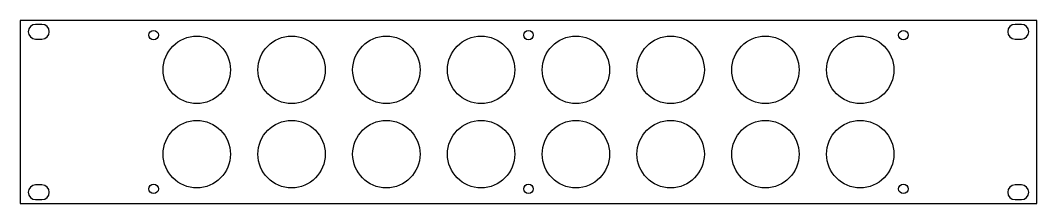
# Model space of a CAD drawing. Header units: millimetres. Extents: x -241 to 241, y 0 to 87.
import ezdxf

# ---------------------------------------------------------------- set-up
doc = ezdxf.new("R2010")
doc.units = ezdxf.units.MM
doc.layers.add('CUT', color=7, linetype='Continuous')

msp = doc.modelspace()

# ---------------------------------------------------------------- linework, layer by layer
at = {"layer": 'CUT'}
msp.add_lwpolyline([(-241.3, 0), (241.3, 0), (241.3, 87), (-241.3, 87)], close=True, dxfattribs=at)
for points in [[(-234.05, 78.1), (-231.05, 78.1, 1), (-231.05, 85.1), (-234.05, 85.1, 1)], [(231.05, 78.1), (234.05, 78.1, 1), (234.05, 85.1), (231.05, 85.1, 1)], [(-234.05, 1.9), (-231.05, 1.9, 1), (-231.05, 8.9), (-234.05, 8.9, 1)], [(231.05, 1.9), (234.05, 1.9, 1), (234.05, 8.9), (231.05, 8.9, 1)]]:
    msp.add_lwpolyline(points, format="xyb", close=True, dxfattribs=at)
for centre, radius in [((-178, 80), 2.25), ((0, 80), 2.25), ((178, 80), 2.25), ((-157.5, 63.5), 16), ((-112.5, 63.5), 16), ((-67.5, 63.5), 16), ((-22.5, 63.5), 16), ((22.5, 63.5), 16), ((67.5, 63.5), 16), ((112.5, 63.5), 16), ((157.5, 63.5), 16), ((-157.5, 23.5), 16), ((-112.5, 23.5), 16), ((-67.5, 23.5), 16), ((-22.5, 23.5), 16), ((22.5, 23.5), 16), ((67.5, 23.5), 16), ((112.5, 23.5), 16), ((157.5, 23.5), 16), ((-178, 7), 2.25), ((0, 7), 2.25), ((178, 7), 2.25)]:
    msp.add_circle(centre, radius, dxfattribs=at)

doc.saveas('drawing.dxf')
